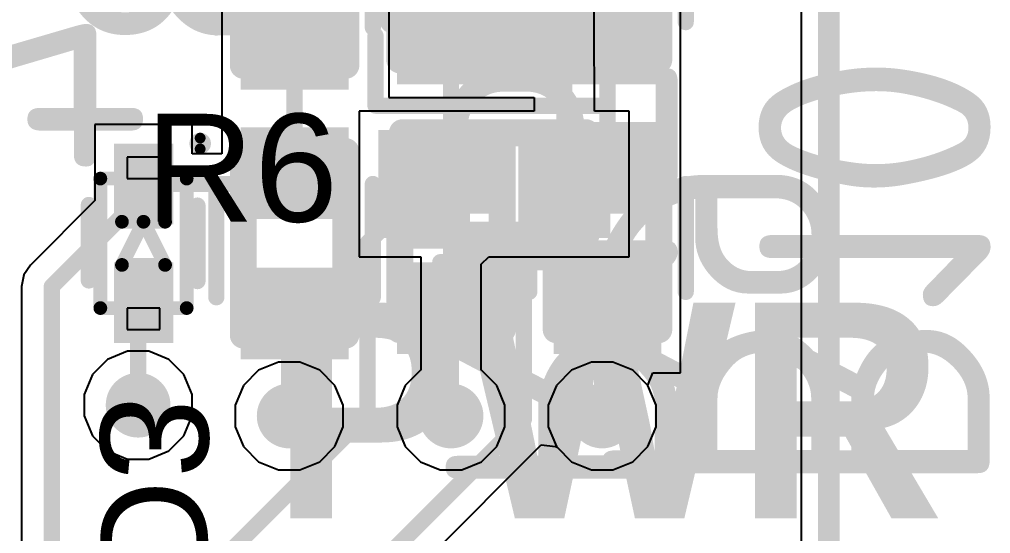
# Model space of a CAD drawing. Header units: inches. Extents: x -1.9 to 51.5, y -1.6 to 35.1.
# Drawn here: x 42.5 to 51.5, y 5.61 to 10.38 of the extents above; entities that cross this region are included whole.
import ezdxf

# ---------------------------------------------------------------- set-up
doc = ezdxf.new("R2010")
doc.units = ezdxf.units.IN
for name, color, linetype in [('Assembly Notes', 76, 'Continuous'), ('Board Shape', 56, 'Continuous'), ('Bottom Layer', 76, 'Continuous'), ('Bottom Layer 1', 5, 'Continuous'), ('Bottom Overlay', 54, 'Continuous'), ('Bottom Paste', 16, 'Continuous'), ('Bottom Solder', 6, 'Continuous'), ('Mechanical 13', 56, 'Continuous'), ('Top Layer', 16, 'Continuous'), ('Top Layer 1', 1, 'Continuous'), ('Top Overlay', 2, 'Continuous'), ('Top Paste', 8, 'Continuous'), ('Top Solder', 216, 'Continuous'), ('Via Holes', 16, 'Continuous')]:
    doc.layers.add(name, color=color, linetype=linetype)
doc.styles.add('Arial', font='', dxfattribs={"height": 0.2})
doc.styles.add('Century Gothic_Bold', font='', dxfattribs={"height": 0.2})
doc.styles.add('GOST type B', font='', dxfattribs={"height": 0.2})
doc.styles.get('Arial').set_extended_font_data('Arial')
doc.styles.get('Century Gothic_Bold').set_extended_font_data('Century Gothic', bold=True)
doc.styles.get('GOST type B').set_extended_font_data('GOST type B')

# ---------------------------------------------------------------- blocks, each defined once
blk = doc.blocks.new('SOD523_B_97')
at = {"layer": 'Bottom Layer 1'}
for points in [[(-0.9, 0.25), (-0.2, 0.25), (-0.2, -0.25), (-0.9, -0.25)], [(0.2, 0.25), (0.9, 0.25), (0.9, -0.25), (0.2, -0.25)]]:
    blk.add_hatch(color=5, dxfattribs=at).paths.add_polyline_path(points)
at = {"layer": 'Bottom Paste'}
for points in [[(-0.9, 0.25), (-0.2, 0.25), (-0.2, -0.25), (-0.9, -0.25)], [(0.2, 0.25), (0.9, 0.25), (0.9, -0.25), (0.2, -0.25)]]:
    blk.add_hatch(color=16, dxfattribs=at).paths.add_polyline_path(points)
at = {"layer": 'Bottom Solder'}
for points in [[(-0.925, 0.275), (-0.175, 0.275), (-0.175, -0.275), (-0.925, -0.275)], [(0.175, 0.275), (0.925, 0.275), (0.925, -0.275), (0.175, -0.275)]]:
    blk.add_hatch(color=6, dxfattribs=at).paths.add_polyline_path(points)
at = {"layer": 'Bottom Overlay'}
for points in [[(-0.3442, 0.5066, 0.15, 0.15, 0), (0.3558, 0.5066, 0.15, 0.15, 0)], [(-0.35, -0.5, 0.15, 0.15, 0), (0.35, -0.5, 0.15, 0.15, 0)]]:
    blk.add_lwpolyline(points, format="xyseb", dxfattribs=at)
for points in [[(-0.3817, 0.5066, 0.075, 0.075, 1), (-0.3067, 0.5066, 0.075, 0.075, 1)], [(0.3183, 0.5066, 0.075, 0.075, 1), (0.3933, 0.5066, 0.075, 0.075, 1)], [(-0.3875, -0.5, 0.075, 0.075, 1), (-0.3125, -0.5, 0.075, 0.075, 1)], [(0.3125, -0.5, 0.075, 0.075, 1), (0.3875, -0.5, 0.075, 0.075, 1)], [(0.975, -0.525, 0.1, 0.1, 1), (0.875, -0.525, 0.1, 0.1, 1)], [(0.85, -0.525, 0.05, 0.05, 1), (0.9, -0.525, 0.05, 0.05, 1)], [(0.95, -0.525, 0.05, 0.05, 1), (1, -0.525, 0.05, 0.05, 1)]]:
    blk.add_lwpolyline(points, format="xyseb", close=True, dxfattribs=at)
at = {"layer": 'Mechanical 13'}
for p, q in [((-0.6, 0.15), (-0.8001, 0.15)), ((-0.8001, 0.15), (-0.8001, -0.15)), ((-0.6, -0.15), (-0.6, 0.15)), ((0.8, 0.1503), (0.6011, 0.1503)), ((0.6011, 0.1503), (0.6011, -0.15)), ((0.8, -0.15), (0.8, 0.1503)), ((-0.8001, -0.15), (-0.6, -0.15)), ((0.6011, -0.15), (0.8, -0.15))]:
    blk.add_line(p, q, dxfattribs=at)
for points in [[(-0.6, 0.4, 0.127, 0.127, 0), (-0.6, -0.4, 0.127, 0.127, 0)], [(-0.6, 0.4, 0.127, 0.127, 0), (0.6, 0.4, 0.127, 0.127, 0)], [(0.6, 0.4, 0.127, 0.127, 0), (0.6, -0.4, 0.127, 0.127, 0)], [(-0.2, 0.2, 0.127, 0.127, 0), (-0.2, -0.2, 0.127, 0.127, 0)], [(-0.2, 0.2, 0.127, 0.127, 0), (0.2, 0, 0.127, 0.127, 0)], [(0.2, 0.2, 0.127, 0.127, 0), (0.2, 0, 0.127, 0.127, 0)], [(0.2, 0, 0.127, 0.127, 0), (-0.2, -0.2, 0.127, 0.127, 0)], [(0.2, 0, 0.127, 0.127, 0), (0.2, -0.2, 0.127, 0.127, 0)], [(-0.6, -0.4, 0.127, 0.127, 0), (0.6, -0.4, 0.127, 0.127, 0)]]:
    blk.add_lwpolyline(points, format="xyseb", dxfattribs=at)
for points in [[(-0.6317, 0.4, 0.0635, 0.0635, 1), (-0.5682, 0.4, 0.0635, 0.0635, 1)], [(-0.6317, 0.4, 0.0635, 0.0635, 1), (-0.5682, 0.4, 0.0635, 0.0635, 1)], [(0.5682, 0.4, 0.0635, 0.0635, 1), (0.6317, 0.4, 0.0635, 0.0635, 1)], [(0.5682, 0.4, 0.0635, 0.0635, 1), (0.6317, 0.4, 0.0635, 0.0635, 1)], [(-0.2317, 0.2, 0.0635, 0.0635, 1), (-0.1682, 0.2, 0.0635, 0.0635, 1)], [(-0.2317, 0.2, 0.0635, 0.0635, 1), (-0.1682, 0.2, 0.0635, 0.0635, 1)], [(0.1682, 0.2, 0.0635, 0.0635, 1), (0.2317, 0.2, 0.0635, 0.0635, 1)], [(0.1682, 0, 0.0635, 0.0635, 1), (0.2317, 0, 0.0635, 0.0635, 1)], [(0.1682, 0, 0.0635, 0.0635, 1), (0.2317, 0, 0.0635, 0.0635, 1)], [(0.1682, 0, 0.0635, 0.0635, 1), (0.2317, 0, 0.0635, 0.0635, 1)], [(0.1682, 0, 0.0635, 0.0635, 1), (0.2317, 0, 0.0635, 0.0635, 1)], [(-0.2317, -0.2, 0.0635, 0.0635, 1), (-0.1682, -0.2, 0.0635, 0.0635, 1)], [(-0.2317, -0.2, 0.0635, 0.0635, 1), (-0.1682, -0.2, 0.0635, 0.0635, 1)], [(0.1682, -0.2, 0.0635, 0.0635, 1), (0.2317, -0.2, 0.0635, 0.0635, 1)], [(-0.6317, -0.4, 0.0635, 0.0635, 1), (-0.5682, -0.4, 0.0635, 0.0635, 1)], [(-0.6317, -0.4, 0.0635, 0.0635, 1), (-0.5682, -0.4, 0.0635, 0.0635, 1)], [(0.5682, -0.4, 0.0635, 0.0635, 1), (0.6317, -0.4, 0.0635, 0.0635, 1)], [(0.5682, -0.4, 0.0635, 0.0635, 1), (0.6317, -0.4, 0.0635, 0.0635, 1)]]:
    blk.add_lwpolyline(points, format="xyseb", close=True, dxfattribs=at)
blk = doc.blocks.new('0603R_B_98')
at = {"layer": 'Bottom Layer 1'}
for points in [[(-0.25, 0.475), (-0.25, -0.475), (-1.05, -0.475), (-1.05, 0.475)], [(1.05, 0.475), (1.05, -0.475), (0.25, -0.475), (0.25, 0.475)]]:
    blk.add_hatch(color=5, dxfattribs=at).paths.add_polyline_path(points)
at = {"layer": 'Bottom Paste'}
for points in [[(-0.25, 0.475), (-0.25, -0.475), (-1.05, -0.475), (-1.05, 0.475)], [(1.05, 0.475), (1.05, -0.475), (0.25, -0.475), (0.25, 0.475)]]:
    blk.add_hatch(color=16, dxfattribs=at).paths.add_polyline_path(points)
at = {"layer": 'Bottom Solder'}
for points in [[(-0.225, 0.5), (-0.225, -0.5), (-1.075, -0.5), (-1.075, 0.5)], [(1.075, 0.5), (1.075, -0.5), (0.225, -0.5), (0.225, 0.5)]]:
    blk.add_hatch(color=6, dxfattribs=at).paths.add_polyline_path(points)
at = {"layer": 'Assembly Notes'}
for points in [[(-0.85, 0.475, 0.25, 0.25, 0), (-0.85, -0.475, 0.25, 0.25, 0)], [(-0.85, 0.475, 0.25, 0.25, 0), (0.85, 0.475, 0.25, 0.25, 0)], [(0.85, 0.475, 0.25, 0.25, 0), (0.85, -0.475, 0.25, 0.25, 0)], [(-0.85, -0.475, 0.25, 0.25, 0), (0.85, -0.475, 0.25, 0.25, 0)]]:
    blk.add_lwpolyline(points, format="xyseb", dxfattribs=at)
for points in [[(-0.9125, 0.475, 0.125, 0.125, 1), (-0.7875, 0.475, 0.125, 0.125, 1)], [(-0.9125, 0.475, 0.125, 0.125, 1), (-0.7875, 0.475, 0.125, 0.125, 1)], [(0.7875, 0.475, 0.125, 0.125, 1), (0.9125, 0.475, 0.125, 0.125, 1)], [(0.7875, 0.475, 0.125, 0.125, 1), (0.9125, 0.475, 0.125, 0.125, 1)], [(-0.9125, -0.475, 0.125, 0.125, 1), (-0.7875, -0.475, 0.125, 0.125, 1)], [(-0.9125, -0.475, 0.125, 0.125, 1), (-0.7875, -0.475, 0.125, 0.125, 1)], [(0.7875, -0.475, 0.125, 0.125, 1), (0.9125, -0.475, 0.125, 0.125, 1)], [(0.7875, -0.475, 0.125, 0.125, 1), (0.9125, -0.475, 0.125, 0.125, 1)]]:
    blk.add_lwpolyline(points, format="xyseb", close=True, dxfattribs=at)
at = {"layer": 'Bottom Overlay'}
for points in [[(-0.5, 0.725, 0.15, 0.15, 0), (0.5, 0.725, 0.15, 0.15, 0)], [(-0.5, -0.725, 0.15, 0.15, 0), (0.5, -0.725, 0.15, 0.15, 0)]]:
    blk.add_lwpolyline(points, format="xyseb", dxfattribs=at)
for points in [[(-0.5375, 0.725, 0.075, 0.075, 1), (-0.4625, 0.725, 0.075, 0.075, 1)], [(0.4625, 0.725, 0.075, 0.075, 1), (0.5375, 0.725, 0.075, 0.075, 1)], [(-0.5375, -0.725, 0.075, 0.075, 1), (-0.4625, -0.725, 0.075, 0.075, 1)], [(0.4625, -0.725, 0.075, 0.075, 1), (0.5375, -0.725, 0.075, 0.075, 1)]]:
    blk.add_lwpolyline(points, format="xyseb", close=True, dxfattribs=at)
at = {"layer": 'Assembly Notes', "style": 'GOST type B', "text_generation_flag": 2}
blk.add_text('R15', height=2.15, rotation=180, dxfattribs=at).set_placement((-2.4, -1.4))
blk = doc.blocks.new('0603R_B_99')
at = {"layer": 'Bottom Layer 1'}
for points in [[(-0.25, 0.475), (-0.25, -0.475), (-1.05, -0.475), (-1.05, 0.475)], [(1.05, 0.475), (1.05, -0.475), (0.25, -0.475), (0.25, 0.475)]]:
    blk.add_hatch(color=5, dxfattribs=at).paths.add_polyline_path(points)
at = {"layer": 'Bottom Paste'}
for points in [[(-0.25, 0.475), (-0.25, -0.475), (-1.05, -0.475), (-1.05, 0.475)], [(1.05, 0.475), (1.05, -0.475), (0.25, -0.475), (0.25, 0.475)]]:
    blk.add_hatch(color=16, dxfattribs=at).paths.add_polyline_path(points)
at = {"layer": 'Bottom Solder'}
for points in [[(-0.225, 0.5), (-0.225, -0.5), (-1.075, -0.5), (-1.075, 0.5)], [(1.075, 0.5), (1.075, -0.5), (0.225, -0.5), (0.225, 0.5)]]:
    blk.add_hatch(color=6, dxfattribs=at).paths.add_polyline_path(points)
at = {"layer": 'Assembly Notes'}
for points in [[(0.85, 0.475, 0.25, 0.25, 0), (-0.85, 0.475, 0.25, 0.25, 0)], [(-0.85, -0.475, 0.25, 0.25, 0), (-0.85, 0.475, 0.25, 0.25, 0)], [(0.85, -0.475, 0.25, 0.25, 0), (0.85, 0.475, 0.25, 0.25, 0)], [(0.85, -0.475, 0.25, 0.25, 0), (-0.85, -0.475, 0.25, 0.25, 0)]]:
    blk.add_lwpolyline(points, format="xyseb", dxfattribs=at)
for points in [[(-0.9125, 0.475, 0.125, 0.125, 1), (-0.7875, 0.475, 0.125, 0.125, 1)], [(-0.9125, 0.475, 0.125, 0.125, 1), (-0.7875, 0.475, 0.125, 0.125, 1)], [(0.7875, 0.475, 0.125, 0.125, 1), (0.9125, 0.475, 0.125, 0.125, 1)], [(0.7875, 0.475, 0.125, 0.125, 1), (0.9125, 0.475, 0.125, 0.125, 1)], [(-0.9125, -0.475, 0.125, 0.125, 1), (-0.7875, -0.475, 0.125, 0.125, 1)], [(-0.9125, -0.475, 0.125, 0.125, 1), (-0.7875, -0.475, 0.125, 0.125, 1)], [(0.7875, -0.475, 0.125, 0.125, 1), (0.9125, -0.475, 0.125, 0.125, 1)], [(0.7875, -0.475, 0.125, 0.125, 1), (0.9125, -0.475, 0.125, 0.125, 1)]]:
    blk.add_lwpolyline(points, format="xyseb", close=True, dxfattribs=at)
at = {"layer": 'Bottom Overlay'}
for points in [[(0.5, 0.725, 0.15, 0.15, 0), (-0.5, 0.725, 0.15, 0.15, 0)], [(0.5, -0.725, 0.15, 0.15, 0), (-0.5, -0.725, 0.15, 0.15, 0)]]:
    blk.add_lwpolyline(points, format="xyseb", dxfattribs=at)
for points in [[(-0.5375, 0.725, 0.075, 0.075, 1), (-0.4625, 0.725, 0.075, 0.075, 1)], [(0.4625, 0.725, 0.075, 0.075, 1), (0.5375, 0.725, 0.075, 0.075, 1)], [(-0.5375, -0.725, 0.075, 0.075, 1), (-0.4625, -0.725, 0.075, 0.075, 1)], [(0.4625, -0.725, 0.075, 0.075, 1), (0.5375, -0.725, 0.075, 0.075, 1)]]:
    blk.add_lwpolyline(points, format="xyseb", close=True, dxfattribs=at)
at = {"layer": 'Assembly Notes', "style": 'GOST type B', "text_generation_flag": 2}
blk.add_text('R14', height=2.15, rotation=-180, dxfattribs=at).set_placement((-2.4, -1.4))
blk = doc.blocks.new('0603R_B_100')
at = {"layer": 'Bottom Layer 1'}
for points in [[(-0.25, 0.475), (-0.25, -0.475), (-1.05, -0.475), (-1.05, 0.475)], [(1.05, 0.475), (1.05, -0.475), (0.25, -0.475), (0.25, 0.475)]]:
    blk.add_hatch(color=5, dxfattribs=at).paths.add_polyline_path(points)
at = {"layer": 'Bottom Paste'}
for points in [[(-0.25, 0.475), (-0.25, -0.475), (-1.05, -0.475), (-1.05, 0.475)], [(1.05, 0.475), (1.05, -0.475), (0.25, -0.475), (0.25, 0.475)]]:
    blk.add_hatch(color=16, dxfattribs=at).paths.add_polyline_path(points)
at = {"layer": 'Bottom Solder'}
for points in [[(-0.225, 0.5), (-0.225, -0.5), (-1.075, -0.5), (-1.075, 0.5)], [(1.075, 0.5), (1.075, -0.5), (0.225, -0.5), (0.225, 0.5)]]:
    blk.add_hatch(color=6, dxfattribs=at).paths.add_polyline_path(points)
at = {"layer": 'Assembly Notes'}
for points in [[(-0.85, 0.475, 0.25, 0.25, 0), (-0.85, -0.475, 0.25, 0.25, 0)], [(-0.85, 0.475, 0.25, 0.25, 0), (0.85, 0.475, 0.25, 0.25, 0)], [(0.85, 0.475, 0.25, 0.25, 0), (0.85, -0.475, 0.25, 0.25, 0)], [(-0.85, -0.475, 0.25, 0.25, 0), (0.85, -0.475, 0.25, 0.25, 0)]]:
    blk.add_lwpolyline(points, format="xyseb", dxfattribs=at)
for points in [[(-0.9125, 0.475, 0.125, 0.125, 1), (-0.7875, 0.475, 0.125, 0.125, 1)], [(-0.9125, 0.475, 0.125, 0.125, 1), (-0.7875, 0.475, 0.125, 0.125, 1)], [(0.7875, 0.475, 0.125, 0.125, 1), (0.9125, 0.475, 0.125, 0.125, 1)], [(0.7875, 0.475, 0.125, 0.125, 1), (0.9125, 0.475, 0.125, 0.125, 1)], [(-0.9125, -0.475, 0.125, 0.125, 1), (-0.7875, -0.475, 0.125, 0.125, 1)], [(-0.9125, -0.475, 0.125, 0.125, 1), (-0.7875, -0.475, 0.125, 0.125, 1)], [(0.7875, -0.475, 0.125, 0.125, 1), (0.9125, -0.475, 0.125, 0.125, 1)], [(0.7875, -0.475, 0.125, 0.125, 1), (0.9125, -0.475, 0.125, 0.125, 1)]]:
    blk.add_lwpolyline(points, format="xyseb", close=True, dxfattribs=at)
at = {"layer": 'Bottom Overlay'}
for points in [[(-0.5, 0.725, 0.15, 0.15, 0), (0.5, 0.725, 0.15, 0.15, 0)], [(-0.5, -0.725, 0.15, 0.15, 0), (0.5, -0.725, 0.15, 0.15, 0)]]:
    blk.add_lwpolyline(points, format="xyseb", dxfattribs=at)
for points in [[(-0.5375, 0.725, 0.075, 0.075, 1), (-0.4625, 0.725, 0.075, 0.075, 1)], [(0.4625, 0.725, 0.075, 0.075, 1), (0.5375, 0.725, 0.075, 0.075, 1)], [(-0.5375, -0.725, 0.075, 0.075, 1), (-0.4625, -0.725, 0.075, 0.075, 1)], [(0.4625, -0.725, 0.075, 0.075, 1), (0.5375, -0.725, 0.075, 0.075, 1)]]:
    blk.add_lwpolyline(points, format="xyseb", close=True, dxfattribs=at)
at = {"layer": 'Assembly Notes', "style": 'GOST type B', "text_generation_flag": 2}
blk.add_text('R10', height=2.15, rotation=180, dxfattribs=at).set_placement((-2.4, -1.4))
blk = doc.blocks.new('0603R_B_101')
at = {"layer": 'Bottom Layer 1'}
for points in [[(-0.25, 0.475), (-0.25, -0.475), (-1.05, -0.475), (-1.05, 0.475)], [(1.05, 0.475), (1.05, -0.475), (0.25, -0.475), (0.25, 0.475)]]:
    blk.add_hatch(color=5, dxfattribs=at).paths.add_polyline_path(points)
at = {"layer": 'Bottom Paste'}
for points in [[(-0.25, 0.475), (-0.25, -0.475), (-1.05, -0.475), (-1.05, 0.475)], [(1.05, 0.475), (1.05, -0.475), (0.25, -0.475), (0.25, 0.475)]]:
    blk.add_hatch(color=16, dxfattribs=at).paths.add_polyline_path(points)
at = {"layer": 'Bottom Solder'}
for points in [[(-0.225, 0.5), (-0.225, -0.5), (-1.075, -0.5), (-1.075, 0.5)], [(1.075, 0.5), (1.075, -0.5), (0.225, -0.5), (0.225, 0.5)]]:
    blk.add_hatch(color=6, dxfattribs=at).paths.add_polyline_path(points)
at = {"layer": 'Assembly Notes'}
for points in [[(-0.85, 0.475, 0.25, 0.25, 0), (-0.85, -0.475, 0.25, 0.25, 0)], [(-0.85, 0.475, 0.25, 0.25, 0), (0.85, 0.475, 0.25, 0.25, 0)], [(0.85, 0.475, 0.25, 0.25, 0), (0.85, -0.475, 0.25, 0.25, 0)], [(-0.85, -0.475, 0.25, 0.25, 0), (0.85, -0.475, 0.25, 0.25, 0)]]:
    blk.add_lwpolyline(points, format="xyseb", dxfattribs=at)
for points in [[(-0.9125, 0.475, 0.125, 0.125, 1), (-0.7875, 0.475, 0.125, 0.125, 1)], [(-0.9125, 0.475, 0.125, 0.125, 1), (-0.7875, 0.475, 0.125, 0.125, 1)], [(0.7875, 0.475, 0.125, 0.125, 1), (0.9125, 0.475, 0.125, 0.125, 1)], [(0.7875, 0.475, 0.125, 0.125, 1), (0.9125, 0.475, 0.125, 0.125, 1)], [(-0.9125, -0.475, 0.125, 0.125, 1), (-0.7875, -0.475, 0.125, 0.125, 1)], [(-0.9125, -0.475, 0.125, 0.125, 1), (-0.7875, -0.475, 0.125, 0.125, 1)], [(0.7875, -0.475, 0.125, 0.125, 1), (0.9125, -0.475, 0.125, 0.125, 1)], [(0.7875, -0.475, 0.125, 0.125, 1), (0.9125, -0.475, 0.125, 0.125, 1)]]:
    blk.add_lwpolyline(points, format="xyseb", close=True, dxfattribs=at)
at = {"layer": 'Bottom Overlay'}
for points in [[(-0.5, 0.725, 0.15, 0.15, 0), (0.5, 0.725, 0.15, 0.15, 0)], [(-0.5, -0.725, 0.15, 0.15, 0), (0.5, -0.725, 0.15, 0.15, 0)]]:
    blk.add_lwpolyline(points, format="xyseb", dxfattribs=at)
for points in [[(-0.5375, 0.725, 0.075, 0.075, 1), (-0.4625, 0.725, 0.075, 0.075, 1)], [(0.4625, 0.725, 0.075, 0.075, 1), (0.5375, 0.725, 0.075, 0.075, 1)], [(-0.5375, -0.725, 0.075, 0.075, 1), (-0.4625, -0.725, 0.075, 0.075, 1)], [(0.4625, -0.725, 0.075, 0.075, 1), (0.5375, -0.725, 0.075, 0.075, 1)]]:
    blk.add_lwpolyline(points, format="xyseb", close=True, dxfattribs=at)
at = {"layer": 'Assembly Notes', "style": 'GOST type B', "text_generation_flag": 2}
blk.add_text('R9', height=2.15, rotation=180, dxfattribs=at).set_placement((-2.4, -1.4))
blk = doc.blocks.new('0603R_B_102')
at = {"layer": 'Bottom Layer 1'}
for points in [[(-0.25, 0.475), (-0.25, -0.475), (-1.05, -0.475), (-1.05, 0.475)], [(1.05, 0.475), (1.05, -0.475), (0.25, -0.475), (0.25, 0.475)]]:
    blk.add_hatch(color=5, dxfattribs=at).paths.add_polyline_path(points)
at = {"layer": 'Bottom Paste'}
for points in [[(-0.25, 0.475), (-0.25, -0.475), (-1.05, -0.475), (-1.05, 0.475)], [(1.05, 0.475), (1.05, -0.475), (0.25, -0.475), (0.25, 0.475)]]:
    blk.add_hatch(color=16, dxfattribs=at).paths.add_polyline_path(points)
at = {"layer": 'Bottom Solder'}
for points in [[(-0.225, 0.5), (-0.225, -0.5), (-1.075, -0.5), (-1.075, 0.5)], [(1.075, 0.5), (1.075, -0.5), (0.225, -0.5), (0.225, 0.5)]]:
    blk.add_hatch(color=6, dxfattribs=at).paths.add_polyline_path(points)
at = {"layer": 'Assembly Notes'}
for points in [[(-0.85, -0.475, 0.25, 0.25, 0), (-0.85, 0.475, 0.25, 0.25, 0)], [(0.85, 0.475, 0.25, 0.25, 0), (-0.85, 0.475, 0.25, 0.25, 0)], [(0.85, -0.475, 0.25, 0.25, 0), (0.85, 0.475, 0.25, 0.25, 0)], [(0.85, -0.475, 0.25, 0.25, 0), (-0.85, -0.475, 0.25, 0.25, 0)]]:
    blk.add_lwpolyline(points, format="xyseb", dxfattribs=at)
for points in [[(-0.9125, 0.475, 0.125, 0.125, 1), (-0.7875, 0.475, 0.125, 0.125, 1)], [(-0.9125, 0.475, 0.125, 0.125, 1), (-0.7875, 0.475, 0.125, 0.125, 1)], [(0.7875, 0.475, 0.125, 0.125, 1), (0.9125, 0.475, 0.125, 0.125, 1)], [(0.7875, 0.475, 0.125, 0.125, 1), (0.9125, 0.475, 0.125, 0.125, 1)], [(-0.9125, -0.475, 0.125, 0.125, 1), (-0.7875, -0.475, 0.125, 0.125, 1)], [(-0.9125, -0.475, 0.125, 0.125, 1), (-0.7875, -0.475, 0.125, 0.125, 1)], [(0.7875, -0.475, 0.125, 0.125, 1), (0.9125, -0.475, 0.125, 0.125, 1)], [(0.7875, -0.475, 0.125, 0.125, 1), (0.9125, -0.475, 0.125, 0.125, 1)]]:
    blk.add_lwpolyline(points, format="xyseb", close=True, dxfattribs=at)
at = {"layer": 'Bottom Overlay'}
for points in [[(0.5, 0.725, 0.15, 0.15, 0), (-0.5, 0.725, 0.15, 0.15, 0)], [(0.5, -0.725, 0.15, 0.15, 0), (-0.5, -0.725, 0.15, 0.15, 0)]]:
    blk.add_lwpolyline(points, format="xyseb", dxfattribs=at)
for points in [[(-0.5375, 0.725, 0.075, 0.075, 1), (-0.4625, 0.725, 0.075, 0.075, 1)], [(0.4625, 0.725, 0.075, 0.075, 1), (0.5375, 0.725, 0.075, 0.075, 1)], [(-0.5375, -0.725, 0.075, 0.075, 1), (-0.4625, -0.725, 0.075, 0.075, 1)], [(0.4625, -0.725, 0.075, 0.075, 1), (0.5375, -0.725, 0.075, 0.075, 1)]]:
    blk.add_lwpolyline(points, format="xyseb", close=True, dxfattribs=at)
at = {"layer": 'Assembly Notes', "style": 'GOST type B', "text_generation_flag": 2}
blk.add_text('R8', height=2.15, rotation=-180, dxfattribs=at).set_placement((-2.4, -1.4))
blk = doc.blocks.new('0603R_B_103')
at = {"layer": 'Bottom Layer 1'}
for points in [[(-0.25, 0.475), (-0.25, -0.475), (-1.05, -0.475), (-1.05, 0.475)], [(1.05, 0.475), (1.05, -0.475), (0.25, -0.475), (0.25, 0.475)]]:
    blk.add_hatch(color=5, dxfattribs=at).paths.add_polyline_path(points)
at = {"layer": 'Bottom Paste'}
for points in [[(-0.25, 0.475), (-0.25, -0.475), (-1.05, -0.475), (-1.05, 0.475)], [(1.05, 0.475), (1.05, -0.475), (0.25, -0.475), (0.25, 0.475)]]:
    blk.add_hatch(color=16, dxfattribs=at).paths.add_polyline_path(points)
at = {"layer": 'Bottom Solder'}
for points in [[(-0.225, 0.5), (-0.225, -0.5), (-1.075, -0.5), (-1.075, 0.5)], [(1.075, 0.5), (1.075, -0.5), (0.225, -0.5), (0.225, 0.5)]]:
    blk.add_hatch(color=6, dxfattribs=at).paths.add_polyline_path(points)
at = {"layer": 'Assembly Notes'}
for points in [[(-0.85, -0.475, 0.25, 0.25, 0), (-0.85, 0.475, 0.25, 0.25, 0)], [(0.85, 0.475, 0.25, 0.25, 0), (-0.85, 0.475, 0.25, 0.25, 0)], [(0.85, -0.475, 0.25, 0.25, 0), (0.85, 0.475, 0.25, 0.25, 0)], [(0.85, -0.475, 0.25, 0.25, 0), (-0.85, -0.475, 0.25, 0.25, 0)]]:
    blk.add_lwpolyline(points, format="xyseb", dxfattribs=at)
for points in [[(-0.9125, 0.475, 0.125, 0.125, 1), (-0.7875, 0.475, 0.125, 0.125, 1)], [(-0.9125, 0.475, 0.125, 0.125, 1), (-0.7875, 0.475, 0.125, 0.125, 1)], [(0.7875, 0.475, 0.125, 0.125, 1), (0.9125, 0.475, 0.125, 0.125, 1)], [(0.7875, 0.475, 0.125, 0.125, 1), (0.9125, 0.475, 0.125, 0.125, 1)], [(-0.9125, -0.475, 0.125, 0.125, 1), (-0.7875, -0.475, 0.125, 0.125, 1)], [(-0.9125, -0.475, 0.125, 0.125, 1), (-0.7875, -0.475, 0.125, 0.125, 1)], [(0.7875, -0.475, 0.125, 0.125, 1), (0.9125, -0.475, 0.125, 0.125, 1)], [(0.7875, -0.475, 0.125, 0.125, 1), (0.9125, -0.475, 0.125, 0.125, 1)]]:
    blk.add_lwpolyline(points, format="xyseb", close=True, dxfattribs=at)
at = {"layer": 'Bottom Overlay'}
for points in [[(0.5, 0.725, 0.15, 0.15, 0), (-0.5, 0.725, 0.15, 0.15, 0)], [(0.5, -0.725, 0.15, 0.15, 0), (-0.5, -0.725, 0.15, 0.15, 0)]]:
    blk.add_lwpolyline(points, format="xyseb", dxfattribs=at)
for points in [[(-0.5375, 0.725, 0.075, 0.075, 1), (-0.4625, 0.725, 0.075, 0.075, 1)], [(0.4625, 0.725, 0.075, 0.075, 1), (0.5375, 0.725, 0.075, 0.075, 1)], [(-0.5375, -0.725, 0.075, 0.075, 1), (-0.4625, -0.725, 0.075, 0.075, 1)], [(0.4625, -0.725, 0.075, 0.075, 1), (0.5375, -0.725, 0.075, 0.075, 1)]]:
    blk.add_lwpolyline(points, format="xyseb", close=True, dxfattribs=at)
at = {"layer": 'Assembly Notes', "style": 'GOST type B', "text_generation_flag": 2}
blk.add_text('R7', height=2.15, rotation=-180, dxfattribs=at).set_placement((-2.4, -1.4))
blk = doc.blocks.new('0603R_164')
at = {"layer": 'Top Layer 1'}
for points in [[(-1.05, -0.475), (-1.05, 0.475), (-0.25, 0.475), (-0.25, -0.475)], [(0.25, -0.475), (0.25, 0.475), (1.05, 0.475), (1.05, -0.475)]]:
    blk.add_hatch(color=1, dxfattribs=at).paths.add_polyline_path(points)
at = {"layer": 'Top Paste'}
for points in [[(-1.05, -0.475), (-1.05, 0.475), (-0.25, 0.475), (-0.25, -0.475)], [(0.25, -0.475), (0.25, 0.475), (1.05, 0.475), (1.05, -0.475)]]:
    blk.add_hatch(color=8, dxfattribs=at).paths.add_polyline_path(points)
at = {"layer": 'Top Solder'}
for points in [[(-1.075, -0.5), (-1.075, 0.5), (-0.225, 0.5), (-0.225, -0.5)], [(0.225, -0.5), (0.225, 0.5), (1.075, 0.5), (1.075, -0.5)]]:
    blk.add_hatch(color=216, dxfattribs=at).paths.add_polyline_path(points)
at = {"layer": 'Assembly Notes'}
for points in [[(-0.85, 0.475, 0.25, 0.25, 0), (0.85, 0.475, 0.25, 0.25, 0)], [(-0.85, -0.475, 0.25, 0.25, 0), (-0.85, 0.475, 0.25, 0.25, 0)], [(0.85, -0.475, 0.25, 0.25, 0), (0.85, 0.475, 0.25, 0.25, 0)], [(-0.85, -0.475, 0.25, 0.25, 0), (0.85, -0.475, 0.25, 0.25, 0)]]:
    blk.add_lwpolyline(points, format="xyseb", dxfattribs=at)
for points in [[(-0.9125, 0.475, 0.125, 0.125, 1), (-0.7875, 0.475, 0.125, 0.125, 1)], [(-0.9125, 0.475, 0.125, 0.125, 1), (-0.7875, 0.475, 0.125, 0.125, 1)], [(0.7875, 0.475, 0.125, 0.125, 1), (0.9125, 0.475, 0.125, 0.125, 1)], [(0.7875, 0.475, 0.125, 0.125, 1), (0.9125, 0.475, 0.125, 0.125, 1)], [(-0.9125, -0.475, 0.125, 0.125, 1), (-0.7875, -0.475, 0.125, 0.125, 1)], [(-0.9125, -0.475, 0.125, 0.125, 1), (-0.7875, -0.475, 0.125, 0.125, 1)], [(0.7875, -0.475, 0.125, 0.125, 1), (0.9125, -0.475, 0.125, 0.125, 1)], [(0.7875, -0.475, 0.125, 0.125, 1), (0.9125, -0.475, 0.125, 0.125, 1)]]:
    blk.add_lwpolyline(points, format="xyseb", close=True, dxfattribs=at)
at = {"layer": 'Top Overlay'}
for points in [[(-0.5, 0.725, 0.15, 0.15, 0), (0.5, 0.725, 0.15, 0.15, 0)], [(-0.5, -0.725, 0.15, 0.15, 0), (0.5, -0.725, 0.15, 0.15, 0)]]:
    blk.add_lwpolyline(points, format="xyseb", dxfattribs=at)
for points in [[(-0.5375, 0.725, 0.075, 0.075, 1), (-0.4625, 0.725, 0.075, 0.075, 1)], [(0.4625, 0.725, 0.075, 0.075, 1), (0.5375, 0.725, 0.075, 0.075, 1)], [(-0.5375, -0.725, 0.075, 0.075, 1), (-0.4625, -0.725, 0.075, 0.075, 1)], [(0.4625, -0.725, 0.075, 0.075, 1), (0.5375, -0.725, 0.075, 0.075, 1)]]:
    blk.add_lwpolyline(points, format="xyseb", close=True, dxfattribs=at)
at = {"layer": 'Assembly Notes', "style": 'GOST type B'}
blk.add_text('R6', height=2.15, rotation=360, dxfattribs=at).set_placement((-2.4, 1.4))
blk = doc.blocks.new('0805D_170')
at = {"layer": 'Top Layer 1'}
for points in [[(-1.7, -0.75), (-1.7, 0.75), (-0.3, 0.75), (-0.3, -0.75)], [(0.3, -0.75), (0.3, 0.75), (1.7, 0.75), (1.7, -0.75)]]:
    blk.add_hatch(color=1, dxfattribs=at).paths.add_polyline_path(points)
at = {"layer": 'Top Paste'}
for points in [[(-1.7, -0.75), (-1.7, 0.75), (-0.3, 0.75), (-0.3, -0.75)], [(0.3, -0.75), (0.3, 0.75), (1.7, 0.75), (1.7, -0.75)]]:
    blk.add_hatch(color=8, dxfattribs=at).paths.add_polyline_path(points)
at = {"layer": 'Top Solder'}
for points in [[(-1.725, -0.775), (-1.725, 0.775), (-0.275, 0.775), (-0.275, -0.775)], [(0.275, -0.775), (0.275, 0.775), (1.725, 0.775), (1.725, -0.775)]]:
    blk.add_hatch(color=216, dxfattribs=at).paths.add_polyline_path(points)
at = {"layer": 'Top Overlay'}
for points in [[(0.6, 1.075, 0.15, 0.15, 0), (-0.6, 1.075, 0.15, 0.15, 0)], [(1.975, 1.075, 0.15, 0.15, 0), (1.325, 1.075, 0.15, 0.15, 0)], [(1.975, 0.425, 0.15, 0.15, 0), (1.975, 1.075, 0.15, 0.15, 0)], [(1.975, -1.075, 0.15, 0.15, 0), (1.975, -0.425, 0.15, 0.15, 0)], [(0.6, -1.075, 0.15, 0.15, 0), (-0.6, -1.075, 0.15, 0.15, 0)], [(1.975, -1.075, 0.15, 0.15, 0), (1.325, -1.075, 0.15, 0.15, 0)]]:
    blk.add_lwpolyline(points, format="xyseb", dxfattribs=at)
for points in [[(-0.6375, 1.075, 0.075, 0.075, 1), (-0.5625, 1.075, 0.075, 0.075, 1)], [(0.5625, 1.075, 0.075, 0.075, 1), (0.6375, 1.075, 0.075, 0.075, 1)], [(1.2875, 1.075, 0.075, 0.075, 1), (1.3625, 1.075, 0.075, 0.075, 1)], [(1.9375, 1.075, 0.075, 0.075, 1), (2.0125, 1.075, 0.075, 0.075, 1)], [(1.9375, 1.075, 0.075, 0.075, 1), (2.0125, 1.075, 0.075, 0.075, 1)], [(1.9375, 0.425, 0.075, 0.075, 1), (2.0125, 0.425, 0.075, 0.075, 1)], [(1.9375, -0.425, 0.075, 0.075, 1), (2.0125, -0.425, 0.075, 0.075, 1)], [(-0.6375, -1.075, 0.075, 0.075, 1), (-0.5625, -1.075, 0.075, 0.075, 1)], [(0.5625, -1.075, 0.075, 0.075, 1), (0.6375, -1.075, 0.075, 0.075, 1)], [(1.2875, -1.075, 0.075, 0.075, 1), (1.3625, -1.075, 0.075, 0.075, 1)], [(1.9375, -1.075, 0.075, 0.075, 1), (2.0125, -1.075, 0.075, 0.075, 1)], [(1.9375, -1.075, 0.075, 0.075, 1), (2.0125, -1.075, 0.075, 0.075, 1)]]:
    blk.add_lwpolyline(points, format="xyseb", close=True, dxfattribs=at)

msp = doc.modelspace()

# ---------------------------------------------------------------- hatches: boundary and pattern name
at = {"layer": 'Bottom Layer'}
h = msp.add_hatch(color=76, dxfattribs=at)
edge = h.paths.add_edge_path()
edge.add_arc((43.6, 6.8), 0.3, 0, 360)
h = msp.add_hatch(color=76, dxfattribs=at)
edge = h.paths.add_edge_path()
edge.add_arc((45, 6.7), 0.3, 0, 360)
h = msp.add_hatch(color=76, dxfattribs=at)
edge = h.paths.add_edge_path()
edge.add_arc((46.5, 6.7), 0.3, 0, 360)
h = msp.add_hatch(color=76, dxfattribs=at)
edge = h.paths.add_edge_path()
edge.add_arc((47.9, 6.7), 0.3, 0, 360)
at = {"layer": 'Bottom Layer 1'}
h = msp.add_hatch(color=5, dxfattribs=at)
edge = h.paths.add_edge_path()
edge.add_arc((43.6, 6.8), 0.3, 0, 360)
h = msp.add_hatch(color=5, dxfattribs=at)
edge = h.paths.add_edge_path()
edge.add_arc((45, 6.7), 0.3, 0, 360)
h = msp.add_hatch(color=5, dxfattribs=at)
edge = h.paths.add_edge_path()
edge.add_arc((46.5, 6.7), 0.3, 0, 360)
h = msp.add_hatch(color=5, dxfattribs=at)
edge = h.paths.add_edge_path()
edge.add_arc((47.9, 6.7), 0.3, 0, 360)
at = {"layer": 'Top Layer'}
h = msp.add_hatch(color=16, dxfattribs=at)
edge = h.paths.add_edge_path()
edge.add_arc((43.6, 6.8), 0.3, 0, 360)
h = msp.add_hatch(color=16, dxfattribs=at)
edge = h.paths.add_edge_path()
edge.add_arc((45, 6.7), 0.3, 0, 360)
h = msp.add_hatch(color=16, dxfattribs=at)
edge = h.paths.add_edge_path()
edge.add_arc((46.5, 6.7), 0.3, 0, 360)
h = msp.add_hatch(color=16, dxfattribs=at)
edge = h.paths.add_edge_path()
edge.add_arc((47.9, 6.7), 0.3, 0, 360)
at = {"layer": 'Top Layer 1'}
h = msp.add_hatch(color=1, dxfattribs=at)
edge = h.paths.add_edge_path()
edge.add_arc((43.6, 6.8), 0.3, 0, 360)
h = msp.add_hatch(color=1, dxfattribs=at)
edge = h.paths.add_edge_path()
edge.add_arc((45, 6.7), 0.3, 0, 360)
h = msp.add_hatch(color=1, dxfattribs=at)
edge = h.paths.add_edge_path()
edge.add_arc((46.5, 6.7), 0.3, 0, 360)
h = msp.add_hatch(color=1, dxfattribs=at)
edge = h.paths.add_edge_path()
edge.add_arc((47.9, 6.7), 0.3, 0, 360)
at = {"layer": 'Via Holes'}
h = msp.add_hatch(color=7, dxfattribs=at)
edge = h.paths.add_edge_path()
edge.add_arc((43.6, 6.8), 0.15, 0, 360)
h = msp.add_hatch(color=7, dxfattribs=at)
edge = h.paths.add_edge_path()
edge.add_arc((45, 6.7), 0.15, 0, 360)
h = msp.add_hatch(color=7, dxfattribs=at)
edge = h.paths.add_edge_path()
edge.add_arc((46.5, 6.7), 0.15, 0, 360)
h = msp.add_hatch(color=7, dxfattribs=at)
edge = h.paths.add_edge_path()
edge.add_arc((47.9, 6.7), 0.15, 0, 360)

# ---------------------------------------------------------------- linework, layer by layer
at = {"layer": 'Board Shape'}
msp.add_lwpolyline([(50, 3, 0.2, 0.2, 0), (50, 32, 0.2, 0.2, 0)], format="xyseb", dxfattribs=at)
at = {"layer": 'Bottom Layer'}
msp.add_line((49.7451, 32), (49.7451, 3), dxfattribs=at)
at = {"layer": 'Bottom Layer 1'}
for p, q in [((49.7451, 32), (49.7451, 3)), ((48.625, 9.6), (48.625, 10.8)), ((44.375, 10.75), (44.375, 9.675)), ((44.375, 9.675), (44.375, 9.55)), ((44.375, 9.55), (44.375, 9.55)), ((44.375, 9.55), (44.375, 9.55)), ((44.375, 9.55), (44.375, 9.55)), ((44.375, 9.55), (44.375, 9.1304)), ((48.625, 9.475), (48.625, 9.6)), ((48.625, 9.6), (48.625, 9.6)), ((48.625, 9.6), (48.625, 9.6)), ((48.625, 9.6), (48.625, 9.6)), ((48.625, 8.425), (48.625, 9.475)), ((44.1, 9.4), (43.2, 9.4)), ((43.2, 9.4), (43.2, 8.6965)), ((44.1, 9.1304), (44.1, 9.4)), ((44.375, 9.1304), (44.1, 9.1304)), ((43.2, 8.6965), (42.6017, 8.0983)), ((48.625, 8.4), (48.625, 8.425)), ((48.625, 8.3), (48.625, 8.4)), ((48.625, 8.4), (48.625, 8.4)), ((48.625, 7.1), (48.625, 8.3)), ((48.625, 8.3), (48.625, 8.3)), ((42.6017, 8.0983), (42.541, 8.0073)), ((42.541, 8.0073), (42.5196, 7.9)), ((42.5196, 7.9), (42.5196, 5.0161)), ((48.3226, 6.9845), (48.3704, 7.1)), ((48.3704, 7.1), (48.625, 7.1)), ((48.3239, 6.9832), (48.3226, 6.9845)), ((48.4, 6.7995), (48.3239, 6.9832)), ((48.4, 6.6005), (48.4, 6.7995)), ((48.3239, 6.4168), (48.4, 6.6005)), ((46.2334, 5.3298), (47.3348, 6.4312)), ((47.3348, 6.4312), (47.4687, 6.4175)), ((47.4687, 6.4175), (47.4834, 6.4095)), ((47.4834, 6.4095), (47.6168, 6.2761)), ((48.1832, 6.2761), (48.3239, 6.4168)), ((47.6168, 6.2761), (47.8005, 6.2)), ((47.9995, 6.2), (48.1832, 6.2761)), ((47.8005, 6.2), (47.9995, 6.2))]:
    msp.add_line(p, q, dxfattribs=at)
for points in [[(46.5, 9, 0.15, 0.15, 0), (46.5, 10.2, 0.15, 0.15, 0)], [(47.95, 9, 0.15, 0.15, 0), (47.95, 10.2, 0.15, 0.15, 0)], [(45.05, 8.95, 0.15, 0.15, 0), (45.05, 10.15, 0.15, 0.15, 0)], [(44.95, 8.85, 0.15, 0.15, 0), (45.05, 8.95, 0.15, 0.15, 0)], [(45.725, 8.3, 0.15, 0.15, 0), (46.425, 9, 0.15, 0.15, 0)], [(46.425, 9, 0.15, 0.15, 0), (46.5, 9, 0.15, 0.15, 0)], [(47.175, 8.3, 0.15, 0.15, 0), (47.875, 9, 0.15, 0.15, 0)], [(47.875, 9, 0.15, 0.15, 0), (47.95, 9, 0.15, 0.15, 0)], [(43.65, 8.75, 0.15, 0.15, 0), (43.65, 8.85, 0.15, 0.15, 0)], [(43.65, 8.85, 0.15, 0.15, 0), (44.95, 8.85, 0.15, 0.15, 0)], [(42.8, 7.9, 0.15, 0.15, 0), (43.65, 8.75, 0.15, 0.15, 0)], [(45.725, 6.7179, 0.15, 0.15, 0), (45.725, 8.3, 0.15, 0.15, 0)], [(47.175, 6.6679, 0.15, 0.15, 0), (47.175, 8.3, 0.15, 0.15, 0)], [(42.8, 4.9, 0.15, 0.15, 0), (42.8, 7.9, 0.15, 0.15, 0)], [(43.6, 7.7, 0.15, 0.15, 0), (43.65, 7.75, 0.15, 0.15, 0)], [(43.6, 6.8, 0.15, 0.15, 0), (43.6, 7.7, 0.15, 0.15, 0)], [(46.5, 6.7, 0.15, 0.15, 0), (46.5, 7.7, 0.15, 0.15, 0)], [(47.9, 7.65, 0.15, 0.15, 0), (47.95, 7.7, 0.15, 0.15, 0)], [(45, 7.6, 0.15, 0.15, 0), (45.05, 7.65, 0.15, 0.15, 0)], [(45, 6.7, 0.15, 0.15, 0), (45, 7.6, 0.15, 0.15, 0)], [(47.9, 6.7, 0.15, 0.15, 0), (47.9, 7.65, 0.15, 0.15, 0)], [(40.1071, 1.1, 0.15, 0.15, 0), (45.725, 6.7179, 0.15, 0.15, 0)], [(41.3321, 0.825, 0.15, 0.15, 0), (47.175, 6.6679, 0.15, 0.15, 0)]]:
    msp.add_lwpolyline(points, format="xyseb", dxfattribs=at)
for points in [[(46.4625, 10.2, 0.075, 0.075, 1), (46.5375, 10.2, 0.075, 0.075, 1)], [(47.9125, 10.2, 0.075, 0.075, 1), (47.9875, 10.2, 0.075, 0.075, 1)], [(45.0125, 10.15, 0.075, 0.075, 1), (45.0875, 10.15, 0.075, 0.075, 1)], [(45.0125, 8.95, 0.075, 0.075, 1), (45.0875, 8.95, 0.075, 0.075, 1)], [(45.0125, 8.95, 0.075, 0.075, 1), (45.0875, 8.95, 0.075, 0.075, 1)], [(46.3875, 9, 0.075, 0.075, 1), (46.4625, 9, 0.075, 0.075, 1)], [(46.3875, 9, 0.075, 0.075, 1), (46.4625, 9, 0.075, 0.075, 1)], [(46.4625, 9, 0.075, 0.075, 1), (46.5375, 9, 0.075, 0.075, 1)], [(46.4625, 9, 0.075, 0.075, 1), (46.5375, 9, 0.075, 0.075, 1)], [(47.8375, 9, 0.075, 0.075, 1), (47.9125, 9, 0.075, 0.075, 1)], [(47.8375, 9, 0.075, 0.075, 1), (47.9125, 9, 0.075, 0.075, 1)], [(47.9125, 9, 0.075, 0.075, 1), (47.9875, 9, 0.075, 0.075, 1)], [(47.9125, 9, 0.075, 0.075, 1), (47.9875, 9, 0.075, 0.075, 1)], [(43.6125, 8.85, 0.075, 0.075, 1), (43.6875, 8.85, 0.075, 0.075, 1)], [(43.6125, 8.85, 0.075, 0.075, 1), (43.6875, 8.85, 0.075, 0.075, 1)], [(44.9125, 8.85, 0.075, 0.075, 1), (44.9875, 8.85, 0.075, 0.075, 1)], [(44.9125, 8.85, 0.075, 0.075, 1), (44.9875, 8.85, 0.075, 0.075, 1)], [(43.6125, 8.75, 0.075, 0.075, 1), (43.6875, 8.75, 0.075, 0.075, 1)], [(43.6125, 8.75, 0.075, 0.075, 1), (43.6875, 8.75, 0.075, 0.075, 1)], [(45.6875, 8.3, 0.075, 0.075, 1), (45.7625, 8.3, 0.075, 0.075, 1)], [(45.6875, 8.3, 0.075, 0.075, 1), (45.7625, 8.3, 0.075, 0.075, 1)], [(47.1375, 8.3, 0.075, 0.075, 1), (47.2125, 8.3, 0.075, 0.075, 1)], [(47.1375, 8.3, 0.075, 0.075, 1), (47.2125, 8.3, 0.075, 0.075, 1)], [(42.7625, 7.9, 0.075, 0.075, 1), (42.8375, 7.9, 0.075, 0.075, 1)], [(42.7625, 7.9, 0.075, 0.075, 1), (42.8375, 7.9, 0.075, 0.075, 1)], [(43.5625, 7.7, 0.075, 0.075, 1), (43.6375, 7.7, 0.075, 0.075, 1)], [(43.5625, 7.7, 0.075, 0.075, 1), (43.6375, 7.7, 0.075, 0.075, 1)], [(43.6125, 7.75, 0.075, 0.075, 1), (43.6875, 7.75, 0.075, 0.075, 1)], [(46.4625, 7.7, 0.075, 0.075, 1), (46.5375, 7.7, 0.075, 0.075, 1)], [(47.9125, 7.7, 0.075, 0.075, 1), (47.9875, 7.7, 0.075, 0.075, 1)], [(44.9625, 7.6, 0.075, 0.075, 1), (45.0375, 7.6, 0.075, 0.075, 1)], [(44.9625, 7.6, 0.075, 0.075, 1), (45.0375, 7.6, 0.075, 0.075, 1)], [(45.0125, 7.65, 0.075, 0.075, 1), (45.0875, 7.65, 0.075, 0.075, 1)], [(47.8625, 7.65, 0.075, 0.075, 1), (47.9375, 7.65, 0.075, 0.075, 1)], [(47.8625, 7.65, 0.075, 0.075, 1), (47.9375, 7.65, 0.075, 0.075, 1)], [(43.5625, 6.8, 0.075, 0.075, 1), (43.6375, 6.8, 0.075, 0.075, 1)], [(44.9625, 6.7, 0.075, 0.075, 1), (45.0375, 6.7, 0.075, 0.075, 1)], [(45.6875, 6.7179, 0.075, 0.075, 1), (45.7625, 6.7179, 0.075, 0.075, 1)], [(45.6875, 6.7179, 0.075, 0.075, 1), (45.7625, 6.7179, 0.075, 0.075, 1)], [(46.4625, 6.7, 0.075, 0.075, 1), (46.5375, 6.7, 0.075, 0.075, 1)], [(47.8625, 6.7, 0.075, 0.075, 1), (47.9375, 6.7, 0.075, 0.075, 1)], [(47.1375, 6.6679, 0.075, 0.075, 1), (47.2125, 6.6679, 0.075, 0.075, 1)], [(47.1375, 6.6679, 0.075, 0.075, 1), (47.2125, 6.6679, 0.075, 0.075, 1)]]:
    msp.add_lwpolyline(points, format="xyseb", close=True, dxfattribs=at)
at = {"layer": 'Top Layer'}
msp.add_line((49.7451, 32), (49.7451, 3), dxfattribs=at)
at = {"layer": 'Top Layer 1'}
for p, q in [((49.7451, 32), (49.7451, 3)), ((45.925, 11.45), (45.925, 9.65)), ((47.825, 9.9521), (47.825, 11.45)), ((47.8304, 9.925), (47.825, 9.9521)), ((47.8304, 9.525), (47.8304, 9.925)), ((45.925, 9.65), (47.2696, 9.65)), ((47.2696, 9.65), (47.2696, 9.525)), ((46.825, 9.525), (45.65, 9.525)), ((45.65, 9.525), (45.65, 8.175)), ((46.85, 9.525), (46.825, 9.525)), ((46.95, 9.525), (46.85, 9.525)), ((46.975, 9.525), (46.95, 9.525)), ((47.2696, 9.525), (46.975, 9.525)), ((48.15, 9.525), (47.8304, 9.525)), ((48.15, 8.175), (48.15, 9.525)), ((45.65, 8.175), (46.2196, 8.175)), ((46.2196, 8.175), (46.2196, 7.1251)), ((46.7804, 8.1054), (46.85, 8.175)), ((46.7804, 7.1251), (46.7804, 8.1054)), ((46.85, 8.175), (46.95, 8.175)), ((46.95, 8.175), (46.975, 8.175)), ((46.975, 8.175), (48.15, 8.175)), ((43.5005, 7.3), (43.3168, 7.2239)), ((43.6995, 7.3), (43.5005, 7.3)), ((43.8832, 7.2239), (43.6995, 7.3)), ((43.3168, 7.2239), (43.1761, 7.0832)), ((44.0239, 7.0832), (43.8832, 7.2239)), ((44.9005, 7.2), (44.7168, 7.1239)), ((45.0995, 7.2), (44.9005, 7.2)), ((45.2832, 7.1239), (45.0995, 7.2)), ((47.8005, 7.2), (47.6168, 7.1239)), ((47.9995, 7.2), (47.8005, 7.2)), ((48.1832, 7.1239), (47.9995, 7.2)), ((44.7168, 7.1239), (44.5761, 6.9832)), ((45.4239, 6.9832), (45.2832, 7.1239)), ((46.2168, 7.1239), (46.0761, 6.9832)), ((46.2196, 7.1251), (46.2168, 7.1239)), ((46.7832, 7.1239), (46.7804, 7.1251)), ((46.9239, 6.9832), (46.7832, 7.1239)), ((47.6168, 7.1239), (47.4761, 6.9832)), ((48.3239, 6.9832), (48.1832, 7.1239)), ((43.1761, 7.0832), (43.1, 6.8995)), ((44.1, 6.8995), (44.0239, 7.0832)), ((44.5761, 6.9832), (44.5, 6.7995)), ((45.5, 6.7995), (45.4239, 6.9832)), ((46.0761, 6.9832), (46, 6.7995)), ((47, 6.7995), (46.9239, 6.9832)), ((47.4761, 6.9832), (47.4, 6.7995)), ((48.4, 6.7995), (48.3239, 6.9832)), ((43.1, 6.8995), (43.1, 6.7005)), ((44.1, 6.7005), (44.1, 6.8995)), ((44.5, 6.7995), (44.5, 6.6005)), ((45.5, 6.6005), (45.5, 6.7995)), ((46, 6.7995), (46, 6.6005)), ((47, 6.6005), (47, 6.7995)), ((47.4, 6.7995), (47.4, 6.6005)), ((48.4, 6.6005), (48.4, 6.7995)), ((43.1, 6.7005), (43.1761, 6.5168)), ((44.0239, 6.5168), (44.1, 6.7005)), ((44.5, 6.6005), (44.5761, 6.4168)), ((45.4239, 6.4168), (45.5, 6.6005)), ((46, 6.6005), (46.0761, 6.4168)), ((46.9239, 6.4168), (47, 6.6005)), ((47.4, 6.6005), (47.4761, 6.4168)), ((48.3239, 6.4168), (48.4, 6.6005)), ((43.1761, 6.5168), (43.3168, 6.3761)), ((43.8832, 6.3761), (44.0239, 6.5168)), ((44.5761, 6.4168), (44.7168, 6.2761)), ((45.2832, 6.2761), (45.4239, 6.4168)), ((46.0761, 6.4168), (46.2168, 6.2761)), ((46.7832, 6.2761), (46.9239, 6.4168)), ((47.4761, 6.4168), (47.6168, 6.2761)), ((48.1832, 6.2761), (48.3239, 6.4168)), ((43.3168, 6.3761), (43.5005, 6.3)), ((43.5005, 6.3), (43.6995, 6.3)), ((43.6995, 6.3), (43.8832, 6.3761)), ((44.7168, 6.2761), (44.9005, 6.2)), ((45.0995, 6.2), (45.2832, 6.2761)), ((46.2168, 6.2761), (46.4005, 6.2)), ((46.5995, 6.2), (46.7832, 6.2761)), ((47.6168, 6.2761), (47.8005, 6.2)), ((47.9995, 6.2), (48.1832, 6.2761)), ((44.9005, 6.2), (45.0995, 6.2)), ((46.4005, 6.2), (46.5995, 6.2)), ((47.8005, 6.2), (47.9995, 6.2))]:
    msp.add_line(p, q, dxfattribs=at)
for points in [[(46.925, 10.55, 0.15, 0.15, 0), (47.55, 9.925, 0.15, 0.15, 0)], [(47.55, 8.85, 0.15, 0.15, 0), (47.55, 9.925, 0.15, 0.15, 0)], [(46.25, 8.85, 0.15, 0.15, 0), (46.5, 8.6, 0.15, 0.15, 0)], [(46.5, 6.7, 0.15, 0.15, 0), (46.5, 8.6, 0.15, 0.15, 0)]]:
    msp.add_lwpolyline(points, format="xyseb", dxfattribs=at)
for points in [[(47.5125, 9.925, 0.075, 0.075, 1), (47.5875, 9.925, 0.075, 0.075, 1)], [(47.5125, 9.925, 0.075, 0.075, 1), (47.5875, 9.925, 0.075, 0.075, 1)], [(46.2125, 8.85, 0.075, 0.075, 1), (46.2875, 8.85, 0.075, 0.075, 1)], [(47.5125, 8.85, 0.075, 0.075, 1), (47.5875, 8.85, 0.075, 0.075, 1)], [(46.4625, 8.6, 0.075, 0.075, 1), (46.5375, 8.6, 0.075, 0.075, 1)], [(46.4625, 8.6, 0.075, 0.075, 1), (46.5375, 8.6, 0.075, 0.075, 1)], [(46.4625, 6.7, 0.075, 0.075, 1), (46.5375, 6.7, 0.075, 0.075, 1)]]:
    msp.add_lwpolyline(points, format="xyseb", close=True, dxfattribs=at)

# ---------------------------------------------------------------- block references
for name, p, rotation in [('0805D_170', (46.875, 11.55), 270), ('0603R_B_99', (45.05, 10.8), 270), ('0603R_B_102', (46.5, 10.85), 270), ('0603R_B_103', (47.95, 10.85), 270), ('0603R_B_98', (45.05, 8.3), 90), ('0603R_B_100', (47.95, 8.35), 90), ('0603R_B_101', (46.5, 8.35), 90), ('SOD523_B_97', (43.65, 8.3), 90)]:
    msp.add_blockref(name, p, dxfattribs=dict(rotation=rotation))
msp.add_blockref('0603R_164', (46.9, 8.85))

# ---------------------------------------------------------------- texts
at = {"layer": 'Bottom Overlay', "style": 'Arial', "text_generation_flag": 2}
msp.add_text('VD3', height=1, rotation=270, dxfattribs=at).set_placement((43.2502, 4.1671))
at = {"layer": 'Top Overlay', "style": 'Arial'}
msp.add_text('R6', height=1, dxfattribs=at).set_placement((43.6669, 8.5002))
at = {"layer": 'Top Overlay', "style": 'Century Gothic_Bold'}
msp.add_text('PWR', height=2, rotation=360, dxfattribs=at).set_placement((44.8313, 5.75))

doc.saveas('drawing.dxf')
